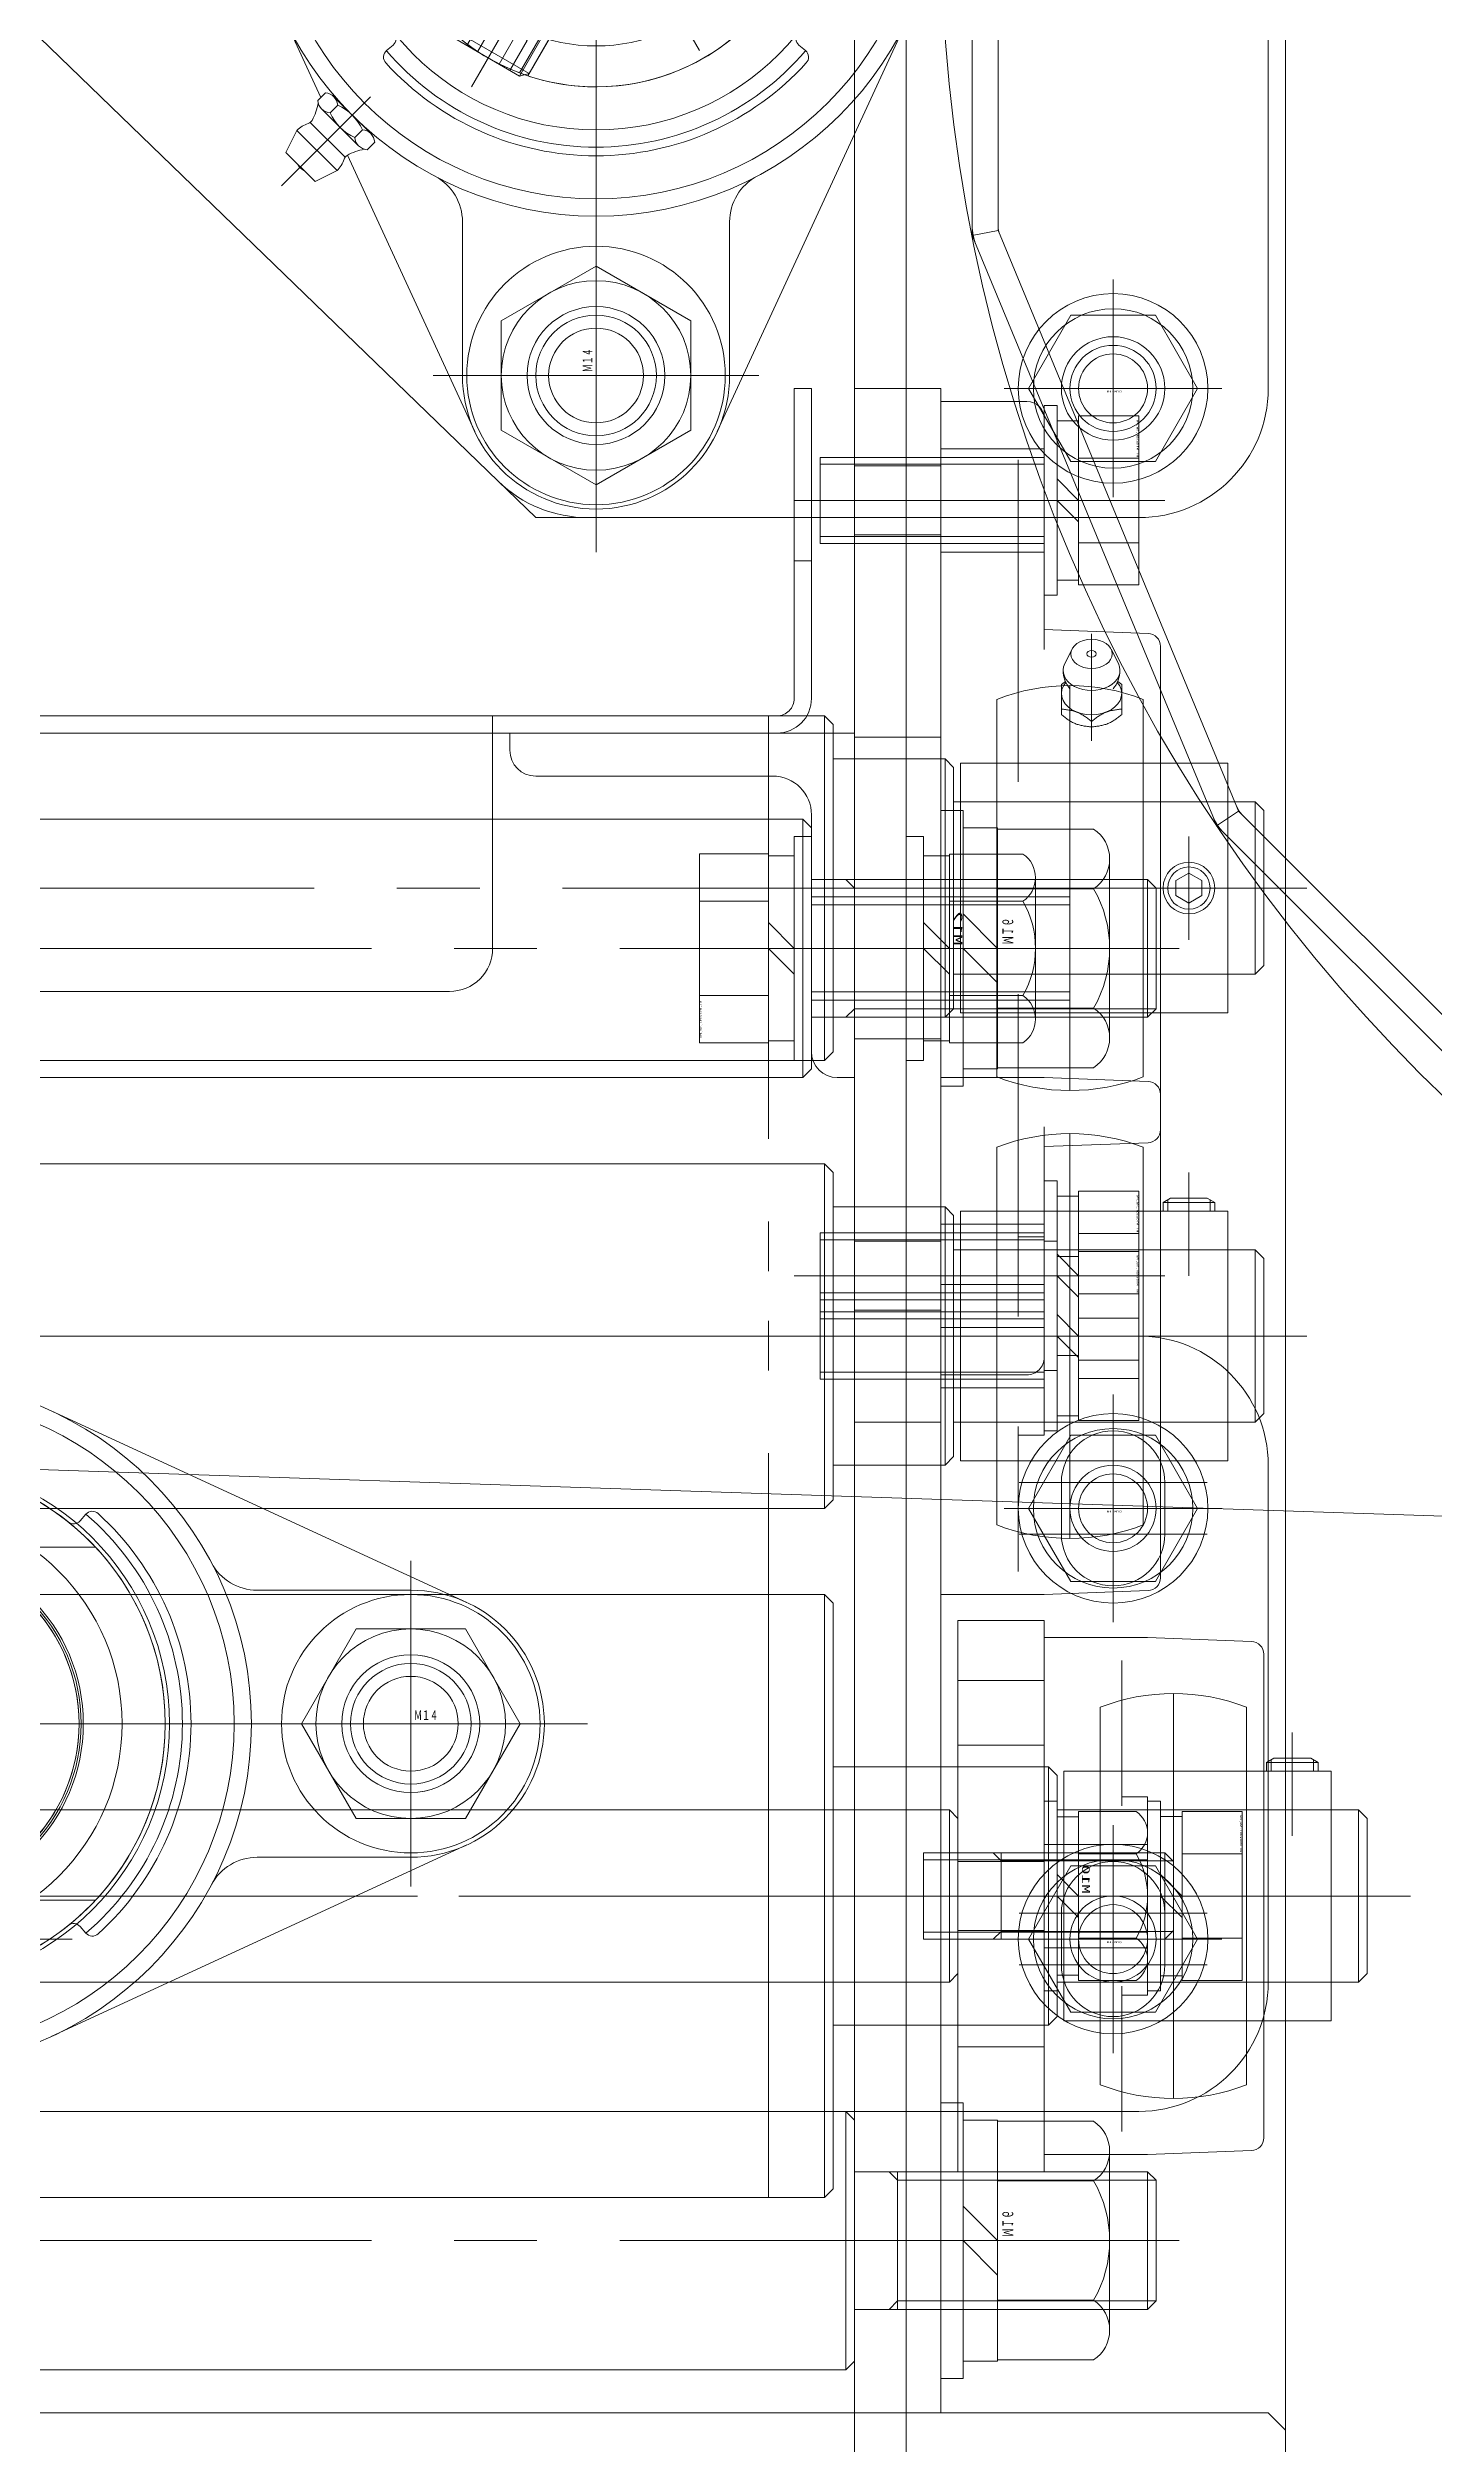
# Model space of a CAD drawing. Units: millimetres at full size. Extents: x -32787 to 32787, y -11878 to 14562.
# Drawn here: x -20707.5 to -20546.7, y 6634.6 to 6912.7 of the extents above; entities that cross this region are included whole.
import ezdxf
from ezdxf.enums import TextEntityAlignment as Align

# ---------------------------------------------------------------- set-up
doc = ezdxf.new("R2010")
doc.units = ezdxf.units.MM
doc.header["$LTSCALE"] = 9.6
doc.linetypes.add('CHAIN2', pattern=[12, 9, -1, 1, -1])
doc.linetypes.add('DOUBLE_CHAIN2', pattern=[12.8, 9, -1, 0.6, -0.6, 0.6, -1])
for name, color, linetype, lineweight in [('0-2_0', 2, 'Continuous', 9), ('0-3_05_CENTER', 2, 'CHAIN2', 9), ('0-4_04_HIDDEN', 7, 'Continuous', 9), ('0-5_10_DRAFT', 1, 'Continuous', 9), ('0-6_01_NORMAL', 134, 'Continuous', 9), ('0-9_03_かくれ線', 5, 'Continuous', 9), ('0-A_06_PHANTOM', 2, 'DOUBLE_CHAIN2', 9)]:
    doc.layers.add(name, color=color, linetype=linetype, lineweight=lineweight)
doc.styles.add('ＭＳ ゴシック', font='')
doc.styles.get('ＭＳ ゴシック').set_extended_font_data('MS Gothic')

# ---------------------------------------------------------------- blocks, each defined once
blk = doc.blocks.new('A$C78F27DA7_1_1')
at = {"layer": '0-2_0', "color": 134}
blk.add_lwpolyline([(-50, 0), (270, 0), (270, 48), (268, 50), (-48, 50), (-50, 48)], close=True, dxfattribs=at)
blk = doc.blocks.new('M10Tz_1_1_1')
at = {"layer": '0-3_05_CENTER'}
for p, q in [((0, -8.341), (0, 8.341)), ((8.341, 0), (-8.341, 0))]:
    blk.add_line(p, q, dxfattribs=at)
at = {"layer": '0-4_04_HIDDEN'}
for radius in [5, 4]:
    blk.add_circle((0, 0), radius, dxfattribs=at)
blk = doc.blocks.new('A$C5B1B55C2_1_1')
at = {"layer": '0-3_05_CENTER'}
blk.add_line((12.826, 190), (31.012, 190), dxfattribs=at)
at = {"layer": '0-4_04_HIDDEN'}
blk.add_line((19, -30), (19, 610), dxfattribs=at)
blk.add_lwpolyline([(-23, -30), (25, -30), (25, 610), (-23, 610), (-25, 608), (-25, -28)], close=True, dxfattribs=at)
for p in [(-5, 255), (-5, 125), (-5, 75)]:
    blk.add_blockref('M10Tz_1_1_1', p, dxfattribs=at)
blk = doc.blocks.new('MUCAFL206a_1_1')
at = {"layer": '0-2_0', "linetype": 'CHAIN2'}
for p, q in [((0, -45), (0, 45)), ((-26.163, 26.163), (-36.487, 36.487)), ((-58.5, -13), (-58.5, 13)), ((58.5, -13), (58.5, 13)), ((-79, 0), (79, 0)), ((-20.785, -12), (-10.392, -6))]:
    blk.add_line(p, q, dxfattribs=at)
at = {"layer": '0-2_0'}
for p, q in [((-26.234, 31.95), (-16.752, 36.323)), ((64.991, 14.075), (16.752, 36.323)), ((-35.992, 32.598), (-32.598, 35.992)), ((-34.719, 30.052), (-30.052, 34.719)), ((-30.052, 34.719), (-32.598, 35.992)), ((-34.719, 30.052), (-35.992, 32.598)), ((-29.171, 33.13), (-33.13, 29.171)), ((-31.842, 27.555), (-27.555, 31.842)), ((-28.008, 30.865), (-27.117, 29.975)), ((-26.579, 32.294), (-25.688, 31.404)), ((-64.991, 14.075), (-32.94, 28.857)), ((-30.865, 28.008), (-29.975, 27.117)), ((-26.141, 30.428), (-30.428, 26.141)), ((-31.404, 25.688), (-32.294, 26.579)), ((-20.14, 23.546), (-20.79, 24.306)), ((20.14, 23.546), (20.79, 24.306)), ((-3, 20.027), (-3, 20.5)), ((-2.45, 20.101), (-2.45, 20.818)), ((2.134, 21), (-2.134, 21)), ((3, 20.5), (2.134, 21)), ((2.45, 20.101), (2.45, 20.818)), ((3, 20.027), (3, 20.5)), ((-58.5, 15.5), (-40.666, 15.5)), ((58.5, 15.5), (40.666, 15.5)), ((-18.843, -7.415), (-19.254, -7.652)), ((-19.254, -7.652), (-19.254, -8.652)), ((-19.254, -7.652), (-16.254, -12.848)), ((-18.633, -7.929), (-19.254, -8.287)), ((-19.254, -8.652), (-17.12, -12.348)), ((-16.254, -12.848), (-17.12, -12.348)), ((-16.183, -12.172), (-16.804, -12.531)), ((-15.843, -12.611), (-16.254, -12.848)), ((-64.991, -14.075), (-16.752, -36.323)), ((-58.5, -15.5), (-40.666, -15.5)), ((64.991, -14.075), (16.752, -36.323)), ((58.5, -15.5), (40.666, -15.5)), ((-20.14, -23.546), (-20.79, -24.306)), ((20.14, -23.546), (20.79, -24.306))]:
    blk.add_line(p, q, dxfattribs=at)
blk.add_lwpolyline([(3, 20.5), (-3, 20.5), (-2.134, 21)], dxfattribs=at)
for centre, radius in [((0, 0), 40), ((0, 0), 38), ((0, 0), 30), ((0, 0), 20.25), ((0, 0), 15), ((-58.5, 0), 8), ((58.5, 0), 8)]:
    blk.add_circle(centre, radius, dxfattribs=at)
for centre, radius, start, end in [((-33.243, 33.243), 1.587, 114.55499, 155.44501), ((-32.385, 32.385), 3.3, 17.94674, 45), ((-28.485, 33.649), 0.8, 197.94674, 240.21567), ((-25.669, 25.669), 5.698, 114.22909, 155.77091), ((-25.902, 38.162), 6, 240.21567, 260.68018), ((-26.45, 30.736), 1.563, 94.73979, 175.26021), ((-27.246, 31.533), 1.563, 274.73979, 355.26021), ((-32.385, 32.385), 3.3, 225, 252.05326), ((-33.649, 28.485), 0.8, 29.78433, 72.05326), ((-38.162, 25.902), 6, 9.31982, 29.78433), ((-30.736, 26.45), 1.563, 94.73979, 175.26021), ((-32.313, 32.313), 5.698, 294.22909, 335.77091), ((-31.533, 27.246), 1.563, 274.73979, 355.26021), ((0, 0), 33, 132.33239, 227.66761), ((0, 0), 32, 130.5416, 229.4584), ((-21.55, 23.656), 1, 40.5416, 132.33239), ((-19.38, 24.196), 1, 220.5416, 308.69303), ((19.38, 24.196), 1, 231.30697, 319.4584), ((21.55, 23.656), 1, 47.66761, 139.4584), ((0, 0), 32, 310.5416, 49.4584), ((0, 0), 33, 312.33239, 47.66761), ((-40.666, 21.5), 6, 270, 332.13491), ((40.666, 21.5), 6, 207.86509, 270), ((-58.5, 0), 15.5, 90, 270), ((58.5, 0), 15.5, 270, 90), ((-40.666, -21.5), 6, 27.86509, 90), ((40.666, -21.5), 6, 90, 152.13491), ((-21.55, -23.656), 1, 227.66761, 319.4584), ((-19.38, -24.196), 1, 51.30697, 139.4584), ((19.38, -24.196), 1, 40.5416, 128.69303), ((21.55, -23.656), 1, 220.5416, 312.33239)]:
    blk.add_arc(centre, radius, start, end, dxfattribs=at)
blk = doc.blocks.new('A$C6FDC4AF3_1_1_1')
at = {"layer": '0-3_05_CENTER'}
for p, q in [((0, -45.599), (0, 45.599)), ((45.599, 0), (-45.599, 0))]:
    blk.add_line(p, q, dxfattribs=at)
at = {"layer": '0-4_04_HIDDEN'}
for radius in [40, 30.5, 20.5]:
    blk.add_circle((0, 0), radius, dxfattribs=at)
blk = doc.blocks.new('A$C6A332CFA_1_1_1')
at = {"layer": '0-4_04_HIDDEN'}
for radius in [30, 20]:
    blk.add_circle((0, 0), radius, dxfattribs=at)
at = {"layer": '0-5_10_DRAFT'}
for p, q in [((0, -34.464), (0, 34.464)), ((34.464, 0), (-34.464, 0))]:
    blk.add_line(p, q, dxfattribs=at)
at = {"layer": '0-6_01_NORMAL'}
blk.add_circle((0, 0), 15, dxfattribs=at)
blk = doc.blocks.new('SCSPJ40-12a_1_1')
at = {"layer": '0-3_05_CENTER'}
for p, q in [((0, 32.302), (0, -32.302)), ((-19.189, 25), (19.189, 25)), ((-32.302, 0), (32.302, 0)), ((-19.189, -25), (19.189, -25))]:
    blk.add_line(p, q, dxfattribs=at)
at = {"layer": '0-4_04_HIDDEN', "color": 2}
for p, q in [((-1, 19.975), (-1, 29.983)), ((1, 19.975), (1, 29.983)), ((6, 20.5), (6, 29.394)), ((-13.179, 26.95), (-1, 26.95)), ((-11.99, 27.5), (-1, 27.5)), ((1, 27.75), (6, 27.75)), ((-19.843, 22.5), (-1, 22.5)), ((-19.201, 23.05), (-1, 23.05)), ((1, 22.25), (6, 22.25)), ((6, 20.5), (21.903, 20.5)), ((-1, -19.975), (-1, -29.983)), ((1, -19.975), (1, -29.983)), ((1, -22.25), (6, -22.25)), ((6, -20.5), (6, -29.394)), ((6, -20.5), (21.903, -20.5)), ((-19.843, -22.5), (-1, -22.5)), ((-19.201, -23.05), (-1, -23.05)), ((-13.179, -26.95), (-1, -26.95)), ((-11.99, -27.5), (-1, -27.5)), ((1, -27.75), (6, -27.75))]:
    blk.add_line(p, q, dxfattribs=at)
for radius, start, end in [(30, 91.91021, 268.08979), (30, 271.91021, 88.08979), (20, 92.86598, 267.13403), (20, 272.86599, 87.13401)]:
    blk.add_arc((0, 0), radius, start, end, dxfattribs=at)
blk = doc.blocks.new('A$C235153E3_1_1')
at = {"layer": '0-4_04_HIDDEN'}
for name in ['A$C6FDC4AF3_1_1_1', 'A$C6A332CFA_1_1_1', 'SCSPJ40-12a_1_1']:
    blk.add_blockref(name, (0, 0), dxfattribs=at)
blk = doc.blocks.new('A$C42DA0E90_1_1')
at = {"layer": '0-2_0', "color": 134}
for p, q in [((283, 5), (-3, 5)), ((-18, -10), (-18, -70)), ((298, -70), (298, -10)), ((-6, -12), (-6, -18)), ((6, -18), (6, -12)), ((274, -18), (274, -12)), ((286, -12), (286, -18)), ((-6, -68), (-6, -62)), ((6, -62), (6, -68)), ((274, -62), (274, -68)), ((286, -68), (286, -62)), ((-3, -85), (283, -85))]:
    blk.add_line(p, q, dxfattribs=at)
for centre, radius in [((140, -40), 25), ((81.5, -40), 8), ((198.5, -40), 8)]:
    blk.add_circle(centre, radius, dxfattribs=at)
for centre, radius, start, end in [((-3, -10), 15, 90, 180), ((283, -10), 15, 0, 90), ((0, -12), 6, 0, 180), ((280, -12), 6, 0, 180), ((0, -18), 6, 180, 0), ((280, -18), 6, 180, 0), ((0, -62), 6, 0, 180), ((280, -62), 6, 0, 180), ((0, -68), 6, 180, 0), ((280, -68), 6, 180, 0), ((-3, -70), 15, 180, 270), ((283, -70), 15, 270, 0)]:
    blk.add_arc(centre, radius, start, end, dxfattribs=at)
at = {"layer": '0-3_05_CENTER'}
for p, q in [((0, -28.227), (0, -1.773)), ((280, -28.227), (280, -1.773)), ((140, -72.045), (140, -7.955)), ((10.902, -12), (-10.902, -12)), ((269.098, -12), (290.902, -12)), ((10.902, -15), (-10.902, -15)), ((269.098, -15), (290.902, -15)), ((10.902, -18), (-10.902, -18)), ((269.098, -18), (290.902, -18)), ((81.5, -52.341), (81.5, -27.659)), ((198.5, -52.341), (198.5, -27.659)), ((93.841, -40), (69.159, -40)), ((172.045, -40), (107.955, -40)), ((210.841, -40), (186.159, -40)), ((0, -51.773), (0, -78.227)), ((280, -51.773), (280, -78.227)), ((10.902, -62), (-10.902, -62)), ((269.098, -62), (290.902, -62)), ((10.902, -65), (-10.902, -65)), ((269.098, -65), (290.902, -65)), ((10.902, -68), (-10.902, -68)), ((269.098, -68), (290.902, -68))]:
    blk.add_line(p, q, dxfattribs=at)
blk = doc.blocks.new('A$C491655AE_1_1_1')
at = {"layer": '0-2_0', "color": 134, "linetype": 'CHAIN2'}
for p, q in [((0, -12.636), (0, 12.636)), ((-12.636, 0), (12.636, 0))]:
    blk.add_line(p, q, dxfattribs=at)
at = {"layer": '0-2_0', "color": 134}
blk.add_lwpolyline([(4.908, -8.5), (-4.908, -8.5), (-9.815, 0), (-4.908, 8.5), (4.908, 8.5), (9.815, 0)], close=True, dxfattribs=at)
for radius in [11, 9.25]:
    blk.add_circle((0, 0), radius, dxfattribs=at)
at = {"layer": '0-5_10_DRAFT', "style": 'ＭＳ ゴシック', "width": 1.9}
blk.add_text('BT-M10', height=0.2199, dxfattribs=at).set_placement((-0.704, -0.537), align=Align.BOTTOM_LEFT)
blk = doc.blocks.new('M14Nv_1_1_1')
at = {"layer": '0-2_0', "color": 134, "linetype": 'CHAIN2'}
for p, q in [((0, -18.89), (0, 18.89)), ((18.89, 0), (-18.89, 0))]:
    blk.add_line(p, q, dxfattribs=at)
at = {"layer": '0-2_0', "color": 134}
for p, q in [((-6.35, 10.999), (-12.7, 0)), ((6.35, 10.999), (-6.35, 10.999)), ((12.7, 0), (6.35, 10.999)), ((-12.7, 0), (-6.35, -10.999)), ((6.35, -10.999), (12.7, 0)), ((-6.35, -10.999), (6.35, -10.999))]:
    blk.add_line(p, q, dxfattribs=at)
for radius in [15, 10.999, 7, 5.5]:
    blk.add_circle((0, 0), radius, dxfattribs=at)
at = {"layer": '0-5_10_DRAFT', "style": 'ＭＳ ゴシック', "width": 0.6}
blk.add_text('Ｍ１４', height=1.1, dxfattribs=at).set_placement((0.387, 0.104), align=Align.BOTTOM_LEFT)
blk = doc.blocks.new('A$C3D660C7D_1_1')
at = {"layer": '0-2_0'}
for name, p in [('A$C42DA0E90_1_1', (-280, 65)), ('MUCAFL206a_1_1', (-139.999, 25)), ('A$C491655AE_1_1_1', (0, 50)), ('M14Nv_1_1_1', (-81.499, 25)), ('A$C491655AE_1_1_1', (0, 0))]:
    blk.add_blockref(name, p, dxfattribs=at)
at = {"layer": '0-4_04_HIDDEN'}
blk.add_blockref('A$C235153E3_1_1', (-139.999, 25), dxfattribs=at)
blk = doc.blocks.new('A$C782964B4_1_1')
at = {"layer": '0-2_0', "color": 134}
for p, q in [((-18, -270), (-18, 0)), ((217.638, -139.221), (71.362, -280.779)), ((60.93, -285), (-3, -285))]:
    blk.add_line(p, q, dxfattribs=at)
for centre, radius in [((60, -210), 25), ((60, -268.5), 8), ((0, -270), 6)]:
    blk.add_circle(centre, radius, dxfattribs=at)
for centre, start, end in [((-3, -270), 180, 270), ((60.93, -270), 270, 314.06081)]:
    blk.add_arc(centre, 15, start, end, dxfattribs=at)
at = {"layer": '0-3_05_CENTER'}
for p, q in [((60, -242.045), (60, -177.955)), ((60, -280.841), (60, -256.159)), ((0, -280.902), (0, -259.098)), ((47.659, -268.5), (72.341, -268.5)), ((10.902, -270), (-10.902, -270))]:
    blk.add_line(p, q, dxfattribs=at)
at = {"layer": '0-5_10_DRAFT'}
blk.add_lwpolyline([(71.362, -280.779), (67, -285), (60.93, -285)], dxfattribs=at)
blk = doc.blocks.new('A$C61520A35_1_1_1')
at = {"layer": '0-2_0', "color": 134}
blk.add_line((-23.5, 8.529), (-23.5, -8.529), dxfattribs=at)
blk.add_circle((0, 0), 15, dxfattribs=at)
blk.add_arc((0, 0), 25, 199.94844, 160.05156, dxfattribs=at)
at = {"layer": '0-3_05_CENTER'}
for p, q in [((0, 29.392), (0, -29.392)), ((5.593, 9.687), (14.437, 25.006)), ((-29.392, 0), (29.392, 0)), ((5.593, -9.687), (14.437, -25.006))]:
    blk.add_line(p, q, dxfattribs=at)
at = {"layer": '0-4_04_HIDDEN'}
for p, q in [((7.917, 23.713), (2.741, 14.747)), ((8.875, 23.372), (3.764, 14.52)), ((15.803, 19.372), (10.693, 10.52)), ((16.578, 18.713), (11.401, 9.747)), ((-23.5, 5), (-14.142, 5)), ((-23.5, 4), (-14.457, 4)), ((-23.5, -4), (-14.457, -4)), ((-23.5, -5), (-14.142, -5)), ((15.803, -19.372), (10.693, -10.52)), ((16.578, -18.713), (11.401, -9.747)), ((7.917, -23.713), (2.741, -14.747)), ((8.875, -23.372), (3.764, -14.52))]:
    blk.add_line(p, q, dxfattribs=at)
blk = doc.blocks.new('MSSU10-12a_1_1_1')
at = {"layer": '0-3_05_CENTER'}
blk.add_line((2, 0), (-12, 0), dxfattribs=at)
at = {"layer": '0-4_04_HIDDEN', "color": 2}
for p, q in [((-10, 4.188), (-9.188, 5)), ((-10, 4.188), (-1.188, 4.188)), ((-6, 2.887), (-10, 2.887)), ((-9.188, 5), (-2, 5)), ((-9.188, 5), (-9.188, -5)), ((-6, 2.887), (-6, -2.887)), ((-4.333, 0), (-6, 2.887)), ((-2, 5), (-2, -5)), ((0, 3), (-1.732, 0)), ((-10, 1.443), (-6, 1.443)), ((-4.333, 0), (-6, -2.887)), ((0, -3), (-1.732, 0)), ((-10, -1.443), (-6, -1.443)), ((-10, -2.887), (-6, -2.887)), ((-10, -4.188), (-9.188, -5)), ((-9.188, -5), (-2, -5)), ((0, -3), (-2, -5))]:
    blk.add_line(p, q, dxfattribs=at)
for points in [[(-10, 4.188), (-10, -4.188), (-1.188, -4.188)], [(0, -3), (0, 3), (-2, 5)]]:
    blk.add_lwpolyline(points, dxfattribs=at)
blk = doc.blocks.new('A$C5CDF3BFA_1_1_1')
at = {"layer": '0-2_0'}
blk.add_blockref('A$C61520A35_1_1_1', (0, 0), dxfattribs=at)
at = {"layer": '0-4_04_HIDDEN', "xscale": -1, "rotation": 300}
blk.add_blockref('MSSU10-12a_1_1_1', (7.5, -12.99), dxfattribs=at)
blk = doc.blocks.new('A$C65094F12_1_1_1')
at = {"layer": '0-3_05_CENTER'}
blk.add_line((4.584, 30), (-2.668, 30), dxfattribs=at)
at = {"layer": '0-4_04_HIDDEN'}
blk.add_lwpolyline([(0, 60), (2, 60), (2, -20), (0, -20)], close=True, dxfattribs=at)
blk = doc.blocks.new('A$C49C069C0_1_1_1')
at = {"layer": '0-4_04_HIDDEN'}
blk.add_lwpolyline([(0, -40), (0.3, -40), (0.3, 122), (0, 122)], close=True, dxfattribs=at)
at = {"layer": '0-5_10_DRAFT'}
for p, q in [((0, 32.5), (0.3, 32.5)), ((0.3, 30), (0, 30)), ((0, 27.5), (0.3, 27.5))]:
    blk.add_line(p, q, dxfattribs=at)
blk = doc.blocks.new('A$C50BC7FF8_1_1')
at = {"layer": '0-4_04_HIDDEN'}
blk.add_lwpolyline([(0, -20), (0.3, -20), (0.3, 90), (0, 90)], close=True, dxfattribs=at)
at = {"layer": '0-5_10_DRAFT'}
for p, q in [((0, 32.5), (0.3, 32.5)), ((0, 30), (0.3, 30)), ((0, 27.5), (0.3, 27.5))]:
    blk.add_line(p, q, dxfattribs=at)
blk = doc.blocks.new('A$C536C65C4_1_1')
at = {"layer": '0-3_05_CENTER'}
for p, q in [((24.073, 30), (10.922, 30)), ((0, -24.073), (0, 24.073)), ((24.073, 0), (-24.073, 0))]:
    blk.add_line(p, q, dxfattribs=at)
at = {"layer": '0-4_04_HIDDEN'}
blk.add_lwpolyline([(15, -15), (20, -15), (20, 45), (15, 45)], close=True, dxfattribs=at)
blk.add_circle((0, 0), 15, dxfattribs=at)
at = {"layer": '0-4_04_HIDDEN', "color": 3}
for start, end in [(90, 103.55517), (256.42792, 270)]:
    blk.add_arc((15, -0.002), 7.036, start, end, dxfattribs=at)
blk = doc.blocks.new('A$C46CB4146_1_1_1')
at = {"layer": '0-4_04_HIDDEN'}
for p, q in [((-7.506, 8.7), (7.506, 8.7)), ((-7.506, 3.2), (-7.506, 8.7)), ((-3.753, 3.2), (-3.753, 8.7)), ((3.753, 3.2), (3.753, 8.7)), ((7.506, 3.2), (7.506, 8.7)), ((-7.7, 3.2), (-7.7, 1.2)), ((7.7, 3.2), (-7.7, 3.2)), ((0, 1.2), (-2, 3.2)), ((0, 3.2), (2, 1.2)), ((7.7, 1.2), (7.7, 3.2)), ((-9, 1.2), (9, 1.2)), ((-9, 1.2), (-9, 0)), ((-9, 0), (9, 0)), ((-4, -21.8), (-4, 0)), ((-3.323, -21.8), (-3.323, 0)), ((3.323, -21.8), (3.323, 0)), ((4, -21.8), (4, 0)), ((9, 0), (9, 1.2)), ((-4, -21.8), (4, -21.8))]:
    blk.add_line(p, q, dxfattribs=at)
at = {"layer": '0-4_04_HIDDEN', "linetype": 'CHAIN2'}
blk.add_line((0, -23.3), (0, 10.2), dxfattribs=at)
at = {"layer": '0-5_10_DRAFT', "style": 'ＭＳ ゴシック', "width": 1.8}
blk.add_text('BT-M8x25L,SW,PW', height=0.2199, dxfattribs=at).set_placement((2.973, 8.358), align=Align.BOTTOM_LEFT)
blk = doc.blocks.new('M8Nza_1_1_1')
at = {"layer": '0-4_04_HIDDEN'}
for p, q in [((-7.5, 8.695), (-7.5, 3.2)), ((5.625, 9.7), (-5.625, 9.7)), ((-3.75, 3.2), (-3.75, 8.695)), ((3.75, 8.695), (3.75, 3.2)), ((7.5, 3.2), (7.5, 8.695)), ((-7.7, 3.2), (7.7, 3.2)), ((-7.7, 3.2), (-7.7, 1.2)), ((0, 1.2), (-2, 3.2)), ((0, 3.2), (2, 1.2)), ((7.7, 3.2), (7.7, 1.2))]:
    blk.add_line(p, q, dxfattribs=at)
at = {"layer": '0-4_04_HIDDEN', "linetype": 'CHAIN2'}
blk.add_line((0, 9.7), (0, 0), dxfattribs=at)
at = {"layer": '0-4_04_HIDDEN'}
blk.add_lwpolyline([(-9, 1.2), (9, 1.2), (9, 0), (-9, 0)], close=True, dxfattribs=at)
for centre, radius, start, end in [((-5.625, 7.448), 2.252, 33.626, 146.374), ((0, 2.2), 7.5, 60, 120), ((5.625, 7.448), 2.252, 33.626, 146.374)]:
    blk.add_arc(centre, radius, start, end, dxfattribs=at)
at = {"layer": '0-5_10_DRAFT', "style": 'ＭＳ ゴシック', "width": 1.75}
blk.add_text('M8', height=0.7331, dxfattribs=at).set_placement((0.868, 3.273), align=Align.BOTTOM_LEFT)
blk = doc.blocks.new('A$C76E05162_1_1')
at = {"layer": '0-4_04_HIDDEN'}
for name, p in [('A$C49C069C0_1_1_1', (20, 0)), ('A$C50BC7FF8_1_1', (20.3, 0)), ('A$C65094F12_1_1_1', (20.6, 0)), ('A$C536C65C4_1_1', (0, 0))]:
    blk.add_blockref(name, p, dxfattribs=at)
for name, p, rotation in [('A$C46CB4146_1_1_1', (15, 30), 90), ('M8Nza_1_1_1', (22.6, 30), 270)]:
    blk.add_blockref(name, p, dxfattribs=dict(at, rotation=rotation))
blk = doc.blocks.new('A$C46AA3686_1_1')
at = {"layer": '0-2_0', "xscale": -1}
for name, p in [('A$C782964B4_1_1', (0, 0)), ('A$C5CDF3BFA_1_1_1', (-60, -210))]:
    blk.add_blockref(name, p, dxfattribs=at)
at = {"layer": '0-2_0', "rotation": 90}
for name, p in [('MUCAFL206a_1_1', (-60, -210)), ('M14Nv_1_1_1', (-60, -268.5))]:
    blk.add_blockref(name, p, dxfattribs=at)
at = {"layer": '0-2_0'}
blk.add_blockref('A$C491655AE_1_1_1', (0, -270), dxfattribs=at)
at = {"layer": '0-4_04_HIDDEN', "xscale": -1, "rotation": 315.02704}
blk.add_blockref('A$C76E05162_1_1', (-60, -210), dxfattribs=at)
blk = doc.blocks.new('A$C2C616A1E_1_1')
at = {"layer": '0-2_0', "color": 134}
for p, q in [((50, 602), (50, 48)), ((0, 175), (0, 290)), ((0, 50), (0, 85))]:
    blk.add_line(p, q, dxfattribs=at)
at = {"layer": '0-2_0'}
for name, p in [('A$C46AA3686_1_1', (30, 555)), ('A$C3D660C7D_1_1', (30, 105)), ('A$C78F27DA7_1_1', (-220, 0))]:
    blk.add_blockref(name, p, dxfattribs=at)
at = {"layer": '0-4_04_HIDDEN', "xscale": -1}
blk.add_blockref('A$C5B1B55C2_1_1', (25, 30), dxfattribs=at)
blk = doc.blocks.new('A$C34463D87_1_1_1')
at = {"layer": '0-4_04_HIDDEN'}
for p, q in [((-186.349, 35.874), (-186.349, -35.874)), ((-183.349, 35.874), (-183.349, -35.874)), ((-185.892, -38.17), (-158.436, -104.456)), ((-183.121, -37.022), (-155.664, -103.308)), ((-155.014, -104.281), (-104.281, -155.014)), ((-157.135, -106.402), (-106.402, -157.135))]:
    blk.add_line(p, q, dxfattribs=at)
for centre, radius, start, end in [((-180.349, -35.874), 6, 180, 202.5), ((-180.349, -35.874), 3, 180, 202.5), ((-152.893, -102.16), 6, 202.5, 225), ((-152.893, -102.16), 3, 202.5, 225)]:
    blk.add_arc(centre, radius, start, end, dxfattribs=at)
at = {"layer": '0-5_10_DRAFT'}
for p, q in [((-186.349, -37.067), (-183.349, -36.47)), ((-157.979, -105.558), (-155.436, -103.859))]:
    blk.add_line(p, q, dxfattribs=at)
for points in [[(-186.349, -35.874), (-186.349, -37.067), (-185.892, -38.17)], [(-183.121, -37.022), (-183.349, -36.47), (-183.349, -35.874)], [(-158.436, -104.456), (-157.979, -105.558), (-157.135, -106.402)], [(-155.014, -104.281), (-155.436, -103.859), (-155.664, -103.308)]]:
    blk.add_lwpolyline(points, dxfattribs=at)
blk.add_circle((0, 0), 190, dxfattribs=at)
blk = doc.blocks.new('A$C481B17CE_1_1_1')
at = {"layer": '0-2_0', "xscale": -1}
blk.add_blockref('A$C34463D87_1_1_1', (300, 449.8), dxfattribs=at)
blk = doc.blocks.new('A$C630344D5_1_1_1')
at = {"layer": '0-9_03_かくれ線'}
blk.add_line((6.323, -189.895), (309.002, -179.817), dxfattribs=at)
blk = doc.blocks.new('MUCAFL204Jb_1_1')
at = {"layer": '0-2_0', "linetype": 'CHAIN2'}
for p, q in [((-45, -17), (-45, 5)), ((45, -17), (45, 5)), ((-29.518, -17.5), (-17.098, -17.5)), ((-6, -28.8), (6, -28.8))]:
    blk.add_line(p, q, dxfattribs=at)
at = {"layer": '0-2_0'}
for p, q in [((-56.5, -10), (-56.5, 0)), ((-56.5, 0), (56.5, 0)), ((-51, -12), (-51, 0)), ((-39, -12), (-39, 0)), ((39, -12), (39, 0)), ((51, -12), (51, 0)), ((56.5, -10), (56.5, 0)), ((-14.5, -2.3), (14.5, -2.3)), ((-10, -33.3), (-10, -2.3)), ((10, -33.3), (10, -2.3)), ((-12.333, -9), (-49.728, -9)), ((12.333, -9), (49.728, -9)), ((-54.5, -12), (-27.708, -12)), ((-29.553, -24.056), (-30, -12)), ((27.708, -12), (54.5, -12)), ((29.553, -24.056), (30, -12)), ((-27.751, -15.237), (-26.054, -14.389)), ((-23.636, -14), (-23.992, -14.46)), ((-23.636, -14), (-20.129, -14)), ((-19.349, -17.5), (-18.7, -17.5)), ((-27.751, -19.763), (-26.054, -20.611)), ((-23.636, -21), (-23.992, -20.54)), ((-23.636, -21), (-20.129, -21)), ((-28.055, -25.5), (28.055, -25.5)), ((-14.5, -33.3), (14.5, -33.3))]:
    blk.add_line(p, q, dxfattribs=at)
for points in [[(-14.5, -33.3), (-14.5, -25.5), (-14.5, -2.3)], [(14.5, -33.3), (14.5, -25.5), (14.5, -2.3)], [(-20.778, -14), (-20.764, -14.122), (-20.749, -14.244), (-20.734, -14.365), (-20.719, -14.486), (-20.702, -14.607), (-20.685, -14.728), (-20.666, -14.847), (-20.645, -14.967), (-20.622, -15.085), (-20.597, -15.202), (-20.57, -15.319), (-20.54, -15.434), (-20.507, -15.548), (-20.471, -15.661), (-20.432, -15.773), (-20.389, -15.883), (-20.343, -15.992), (-20.293, -16.099), (-20.239, -16.205), (-20.183, -16.309), (-20.123, -16.413), (-20.061, -16.515), (-19.997, -16.616), (-19.93, -16.717), (-19.862, -16.816), (-19.792, -16.915), (-19.72, -17.013), (-19.647, -17.111), (-19.573, -17.209), (-19.499, -17.306), (-19.424, -17.403), (-19.349, -17.5)], [(-20.129, -14), (-20.054, -14.097), (-19.979, -14.194), (-19.905, -14.291), (-19.831, -14.389), (-19.758, -14.487), (-19.687, -14.585), (-19.616, -14.684), (-19.548, -14.783), (-19.481, -14.884), (-19.417, -14.985), (-19.355, -15.087), (-19.295, -15.191), (-19.239, -15.295), (-19.185, -15.401), (-19.135, -15.508), (-19.089, -15.617), (-19.046, -15.727), (-19.007, -15.839), (-18.971, -15.952), (-18.938, -16.066), (-18.908, -16.181), (-18.881, -16.298), (-18.856, -16.415), (-18.833, -16.533), (-18.813, -16.653), (-18.794, -16.772), (-18.776, -16.893), (-18.759, -17.014), (-18.744, -17.135), (-18.729, -17.256), (-18.715, -17.378), (-18.7, -17.5)], [(-20.778, -21), (-20.764, -20.878), (-20.749, -20.756), (-20.734, -20.635), (-20.719, -20.514), (-20.702, -20.393), (-20.685, -20.272), (-20.666, -20.153), (-20.645, -20.033), (-20.622, -19.915), (-20.597, -19.798), (-20.57, -19.681), (-20.54, -19.566), (-20.507, -19.452), (-20.471, -19.339), (-20.432, -19.227), (-20.389, -19.117), (-20.343, -19.008), (-20.293, -18.901), (-20.239, -18.795), (-20.183, -18.691), (-20.123, -18.587), (-20.061, -18.485), (-19.997, -18.384), (-19.93, -18.283), (-19.862, -18.184), (-19.792, -18.085), (-19.72, -17.987), (-19.647, -17.889), (-19.573, -17.791), (-19.499, -17.694), (-19.424, -17.597), (-19.349, -17.5)], [(-20.129, -21), (-20.054, -20.903), (-19.979, -20.806), (-19.905, -20.709), (-19.831, -20.611), (-19.758, -20.513), (-19.687, -20.415), (-19.616, -20.316), (-19.548, -20.217), (-19.481, -20.116), (-19.417, -20.015), (-19.355, -19.913), (-19.295, -19.809), (-19.239, -19.705), (-19.185, -19.599), (-19.135, -19.492), (-19.089, -19.383), (-19.046, -19.273), (-19.007, -19.161), (-18.971, -19.048), (-18.938, -18.934), (-18.908, -18.819), (-18.881, -18.702), (-18.856, -18.585), (-18.833, -18.467), (-18.813, -18.347), (-18.794, -18.228), (-18.776, -18.107), (-18.759, -17.986), (-18.744, -17.865), (-18.729, -17.744), (-18.715, -17.622), (-18.7, -17.5)]]:
    blk.add_lwpolyline(points, dxfattribs=at)
blk.add_lwpolyline([(-0.866, -27.3), (-1.732, -28.8), (-0.866, -30.3), (0.866, -30.3), (1.732, -28.8), (0.866, -27.3)], close=True, dxfattribs=at)
for radius in [3, 2.45]:
    blk.add_circle((0, -28.8), radius, dxfattribs=at)
for centre, radius, start, end in [((-54.5, -10), 2, 180, 270), ((54.5, -10), 2, 270, 0), ((-25.277, -17.5), 3.3, 49.25246, 90), ((-25.277, -17.5), 3.3, 270, 310.74754), ((-28.055, -24), 1.5, 182.1211, 270), ((28.055, -24), 1.5, 270, 357.8789)]:
    blk.add_arc(centre, radius, start, end, dxfattribs=at)
for centre, major_axis, start_param, end_param in [((-25.277, -17.5), (0, -3.3), 5.9433484, 9.7646149), ((-22.589, -17.5), (0, 3.5), 2.5942774, 6.8305005)]:
    blk.add_ellipse(centre, major_axis=major_axis, ratio=0.707107, start_param=start_param, end_param=end_param, dxfattribs=at)
for major_axis in [(0, -2.4), (0, -0.555)]:
    blk.add_ellipse((-27.186, -17.5), major_axis=major_axis, ratio=0.707107, dxfattribs=at)
at = {"layer": '0-5_10_DRAFT'}
for p, q in [((0, -33.3), (0, 0)), ((-21.909, -6.5), (21.909, -6.5)), ((23.5, -15), (-23.5, -15)), ((-21.909, -23.5), (21.909, -23.5))]:
    blk.add_line(p, q, dxfattribs=at)
for start, end in [(158.79523, 201.20477), (338.79523, 21.20477)]:
    blk.add_arc((0, -15), 23.5, start, end, dxfattribs=at)
blk = doc.blocks.new('A$C7E374867_2_1')
at = {"layer": '0-2_0', "color": 134, "linetype": 'CHAIN2'}
blk.add_line((0, -29), (0, 14), dxfattribs=at)
at = {"layer": '0-2_0', "color": 134}
for p, q in [((-9.815, 11), (9.815, 11)), ((-9.815, 4), (-9.815, 11)), ((-4.908, 4), (-4.908, 11)), ((4.907, 4), (4.907, 11)), ((9.815, 4), (9.815, 11)), ((9.815, 4), (-9.815, 4)), ((-9.25, 4), (-9.25, 1.5)), ((0, 1.5), (-2.5, 4)), ((0, 4), (2.5, 1.5)), ((9.25, 1.5), (9.25, 4)), ((-11, 1.5), (11, 1.5)), ((-11, 1.5), (-11, 0)), ((-11, 0), (11, 0)), ((-5, -26), (-5, 0)), ((-4.188, -26), (-4.188, 0)), ((4.188, -26), (4.188, 0)), ((5, -26), (5, 0)), ((11, 0), (11, 1.5)), ((-5, -26), (5, -26))]:
    blk.add_line(p, q, dxfattribs=at)
at = {"layer": '0-5_10_DRAFT', "style": 'ＭＳ ゴシック', "width": 1.8}
blk.add_text('BT-M10x30L,SW,PW', height=0.2199, dxfattribs=at).set_placement((5.052, 10.658), align=Align.BOTTOM_LEFT)
blk = doc.blocks.new('A$C30156163_1_1')
at = {"layer": '0-4_04_HIDDEN'}
for p, q in [((0, 0), (-40, 0)), ((-40, -2), (-40, 0)), ((0, 0), (0, -40)), ((-37, -5), (-9.5, -5)), ((-5, -9.5), (-5, -37)), ((-2, -40), (0, -40))]:
    blk.add_line(p, q, dxfattribs=at)
for centre, radius, start, end in [((-37, -2), 3, 180, 270), ((-9.5, -9.5), 4.5, 0, 90), ((-2, -37), 3, 180, 270)]:
    blk.add_arc(centre, radius, start, end, dxfattribs=at)
blk = doc.blocks.new('A$C72535635_1_1')
at = {"layer": '0-3_05_CENTER'}
blk.add_line((7.535, -5), (-12.599, -5), dxfattribs=at)
at = {"layer": '0-4_04_HIDDEN'}
blk.add_blockref('A$C30156163_1_1', (0, 20), dxfattribs=at)
blk = doc.blocks.new('M16Nza_1_1_1')
at = {"layer": '0-2_0', "color": 134}
for p, q in [((-10.387, 19.6), (10.387, 19.6)), ((-13.85, 17.744), (-13.85, 6.6)), ((-6.925, 6.6), (-6.925, 17.744)), ((6.925, 17.744), (6.925, 6.6)), ((13.85, 6.6), (13.85, 17.744)), ((-4, 6.6), (0, 2.6)), ((0, 6.6), (4, 2.6)), ((14, 6.6), (14, 2.6))]:
    blk.add_line(p, q, dxfattribs=at)
at = {"layer": '0-2_0', "color": 134, "linetype": 'CHAIN2'}
blk.add_line((0, 0), (0, 19.6), dxfattribs=at)
at = {"layer": '0-2_0', "color": 134}
blk.add_lwpolyline([(-14, 2.6), (-14, 6.6), (14, 6.6)], dxfattribs=at)
blk.add_lwpolyline([(-16, 2.6), (16, 2.6), (16, 0), (-16, 0)], close=True, dxfattribs=at)
for centre, radius, start, end in [((-10.387, 15.442), 4.158, 33.626, 146.374), ((0, 5.75), 13.85, 60, 120), ((10.387, 15.442), 4.158, 33.626, 146.374)]:
    blk.add_arc(centre, radius, start, end, dxfattribs=at)
at = {"layer": '0-5_10_DRAFT', "style": 'ＭＳ ゴシック', "width": 0.6}
blk.add_text('Ｍ１６', height=1.257, dxfattribs=at).set_placement((0.41, 6.782), align=Align.BOTTOM_LEFT)
blk = doc.blocks.new('M12Nza_1_1_1')
at = {"layer": '0-2_0', "color": 134}
for p, q in [((-8.213, 15), (8.212, 15)), ((-10.95, 5), (-10.95, 13.533)), ((-5.475, 5), (-5.475, 13.533)), ((5.475, 5), (5.475, 13.533)), ((10.95, 13.533), (10.95, 5)), ((10.95, 5), (-10.95, 5)), ((-10.75, 2), (-10.75, 5)), ((0, 2), (-3, 5)), ((0, 5), (3, 2)), ((10.75, 5), (10.75, 2))]:
    blk.add_line(p, q, dxfattribs=at)
at = {"layer": '0-2_0', "color": 134, "linetype": 'CHAIN2'}
blk.add_line((0, 0), (0, 15), dxfattribs=at)
at = {"layer": '0-2_0', "color": 134}
blk.add_lwpolyline([(-13, 2), (13, 2), (13, 0), (-13, 0)], close=True, dxfattribs=at)
for centre, radius, start, end in [((-8.213, 11.712), 3.288, 33.626, 146.374), ((0, 4.05), 10.95, 60, 120), ((8.212, 11.712), 3.288, 33.626, 146.374)]:
    blk.add_arc(centre, radius, start, end, dxfattribs=at)
at = {"layer": '0-5_10_DRAFT', "style": 'ＭＳ ゴシック', "width": 1.8}
blk.add_text('M12', height=1.1, dxfattribs=at).set_placement((0.31, 5.093), align=Align.BOTTOM_LEFT)
blk = doc.blocks.new('A$C1819430B_1_1')
at = {"layer": '0-4_04_HIDDEN', "linetype": 'CHAIN2'}
blk.add_line((0, -32.108), (0, 15.276), dxfattribs=at)
at = {"layer": '0-4_04_HIDDEN'}
for p, q in [((-10.97, 13), (10.97, 13)), ((-10.97, 5), (-10.97, 13)), ((-5.485, 5), (-5.485, 13)), ((5.485, 5), (5.485, 13)), ((10.97, 5), (10.97, 13)), ((-10.97, 5), (10.97, 5)), ((-10.75, 5), (-10.75, 2)), ((0, 2), (-3, 5)), ((0, 5), (3, 2)), ((10.75, 2), (10.75, 5)), ((-13, 2), (13, 2)), ((-13, 2), (-13, 0)), ((-13, 0), (13, 0)), ((-6, -30), (-6, 0)), ((-5.053, -30), (-5.053, 0)), ((5.053, -30), (5.053, 0)), ((6, -30), (6, 0)), ((13, 0), (13, 2)), ((-6, -30), (6, -30))]:
    blk.add_line(p, q, dxfattribs=at)
at = {"layer": '0-5_10_DRAFT', "style": 'ＭＳ ゴシック', "width": 1.8}
blk.add_text('BT-M12x35L,SW,PW', height=0.2199, dxfattribs=at).set_placement((6.067, 12.658), align=Align.BOTTOM_LEFT)
blk = doc.blocks.new('A$C17C47B78_1_1')
at = {"layer": '0-3_05_CENTER'}
blk.add_line((-42.655, 0), (252.655, 0), dxfattribs=at)
at = {"layer": '0-4_04_HIDDEN'}
for p, q in [((23.5, 15), (209, 15)), ((209, 15), (209, -15)), ((209, 15), (210, 14)), ((210, 14), (210, -14)), ((249, 8), (210, 8)), ((215, 7), (214, 8)), ((215, 8), (215, -8)), ((250, 7), (215, 7)), ((249, -8), (249, 8)), ((250, 7), (249, 8)), ((250, 7), (250, -7)), ((249, -8), (210, -8)), ((215, -7), (214, -8)), ((250, -7), (215, -7)), ((250, -7), (249, -8)), ((23.5, -15), (209, -15)), ((209, -15), (210, -14))]:
    blk.add_line(p, q, dxfattribs=at)
blk = doc.blocks.new('A$C61E5551D_1_1')
at = {"layer": '0-2_0', "color": 134}
blk.add_line((0, -55), (-10, -55), dxfattribs=at)
blk.add_lwpolyline([(0, -170), (0, 65), (-10, 65), (-10, -170)], close=True, dxfattribs=at)
at = {"layer": '0-3_05_CENTER'}
for p, q in [((-14.086, 52), (4.086, 52)), ((6.462, 0), (-16.352, 0)), ((-14.086, -38), (4.086, -38)), ((6.462, -110), (-16.352, -110)), ((6.462, -150), (-16.352, -150))]:
    blk.add_line(p, q, dxfattribs=at)
at = {"layer": '0-4_04_HIDDEN'}
for p, q in [((-10, 57), (0, 57)), ((-10, 56), (0, 56)), ((-10, 48), (0, 48)), ((-10, 47), (0, 47)), ((-10, 24.5), (0, 24.5)), ((-10, -10.5), (0, -10.5)), ((-10, -33), (0, -33)), ((-10, -34), (0, -34)), ((-10, -42), (0, -42)), ((-10, -43), (0, -43))]:
    blk.add_line(p, q, dxfattribs=at)
at = {"layer": '0-5_10_DRAFT'}
blk.add_line((-10, 7), (0, 7), dxfattribs=at)
blk = doc.blocks.new('A$C10292DCD_1_1')
at = {"layer": '0-2_0', "color": 134}
for p, q in [((-106.5, 20), (-106.5, -20)), ((-120.5, 15), (-120.5, -15)), ((-156.5, 10), (-157.5, 9)), ((-157.5, 9), (-157.5, -9)), ((-156.5, 10), (-121.5, 10)), ((-156.5, 10), (-156.5, -10)), ((-157.5, -9), (-156.5, -10)), ((-156.5, -10), (-121.5, -10))]:
    blk.add_line(p, q, dxfattribs=at)
blk.add_lwpolyline([(-106.5, 20), (106.5, 20), (107.5, 19), (107.5, -19), (106.5, -20), (-106.5, -20), (-107.5, -19), (-107.5, 19)], close=True, dxfattribs=at)
blk.add_lwpolyline([(-107.5, -15), (-120.5, -15), (-121.5, -14), (-121.5, 14), (-120.5, 15), (-107.5, 15)], dxfattribs=at)
at = {"layer": '0-3_05_CENTER'}
blk.add_line((-162.5, 0), (162.5, 0), dxfattribs=at)
blk = doc.blocks.new('A$C5C7265D6_1_1')
at = {"layer": '0-2_0', "color": 134}
for p, q in [((-2, -101), (-2, 101)), ((0, -101), (0, -68)), ((-40, -103), (-4, -103)), ((-40, -103), (-40, -105)), ((-4, -105), (-40, -105)), ((-20, -103), (-20, -105))]:
    blk.add_line(p, q, dxfattribs=at)
for radius in [4, 2]:
    blk.add_arc((-4, -101), radius, 270, 0, dxfattribs=at)
at = {"layer": '0-4_04_HIDDEN'}
for p, q in [((0, -68), (0, 68)), ((30, 63), (30, -63)), ((25, -68), (-2, -68))]:
    blk.add_line(p, q, dxfattribs=at)
blk.add_arc((25, -63), 5, 270, 0, dxfattribs=at)
blk = doc.blocks.new('A$C2BF61C6E_1_1')
at = {"layer": '0-2_0', "color": 134}
for p, q in [((23.5, 15), (219, 15)), ((219, 15), (219, -15)), ((219, 15), (220, 14)), ((220, 14), (220, -14)), ((254, 8), (220, 8)), ((225, 7), (224, 8)), ((225, 8), (225, -8)), ((255, 7), (225, 7)), ((254, -8), (254, 8)), ((255, 7), (254, 8)), ((255, 7), (255, -7)), ((254, -8), (220, -8)), ((225, -7), (224, -8)), ((255, -7), (225, -7)), ((255, -7), (254, -8)), ((23.5, -15), (219, -15)), ((219, -15), (220, -14))]:
    blk.add_line(p, q, dxfattribs=at)
at = {"layer": '0-3_05_CENTER'}
blk.add_line((-37.655, 0), (257.655, 0), dxfattribs=at)
blk = doc.blocks.new('MUCAFL204Jc_1_1')
at = {"layer": '0-2_0'}
for p, q in [((-25.5, 28.055), (-25.5, -28.055)), ((-24.056, 29.553), (-12, 30)), ((-9, 10.483), (-9, 27.348)), ((-33.3, 14.5), (-33.3, -14.5)), ((-25.8, 15.5), (-31.8, 15.5)), ((-31.25, 14.5), (-31.25, 15.818)), ((-26.666, 16), (-30.934, 16)), ((-26.35, 14.5), (-26.35, 15.818)), ((-2.3, 14.5), (-2.3, -14.5)), ((-12, 11.5), (-12, -11.5)), ((-9, 11.5), (-12, 11.5)), ((-33.3, 10), (-2.3, 10)), ((-12, 6), (0, 6)), ((-12, -6), (0, -6)), ((-33.3, -10), (-2.3, -10)), ((-9, -10.483), (-9, -27.348)), ((-9, -11.5), (-12, -11.5)), ((-24.056, -29.553), (-12, -30)), ((-12, -30), (0, -30))]:
    blk.add_line(p, q, dxfattribs=at)
at = {"layer": '0-2_0', "linetype": 'CHAIN2'}
blk.add_line((-28.8, 19), (-28.8, 7), dxfattribs=at)
at = {"layer": '0-2_0'}
for points in [[(-12, 30), (0, 30), (0, -30)], [(-33.3, 14.5), (-25.5, 14.5), (-2.3, 14.5)], [(-31.8, 14.5), (-31.8, 15.5), (-30.934, 16)], [(-25.8, 14.5), (-25.8, 15.5), (-26.666, 16)], [(-33.3, -14.5), (-25.5, -14.5), (-2.3, -14.5)]]:
    blk.add_lwpolyline(points, dxfattribs=at)
for centre, start, end in [((-24, 28.055), 92.1211, 180), ((-24, -28.055), 180, 267.8789)]:
    blk.add_arc(centre, 1.5, start, end, dxfattribs=at)
at = {"layer": '0-5_10_DRAFT'}
for p, q in [((-15, 23.5), (-15, -23.5)), ((-23.5, 21.909), (-23.5, -21.909)), ((-6.5, 21.909), (-6.5, -21.909)), ((-33.3, 0), (0, 0))]:
    blk.add_line(p, q, dxfattribs=at)
for start, end in [(68.79523, 111.20477), (248.79523, 291.20477)]:
    blk.add_arc((-15, 0), 23.5, start, end, dxfattribs=at)
blk = doc.blocks.new('A$C1E0172ED_1_1')
at = {"layer": '0-2_0', "color": 134}
for p, q in [((-25, 0), (-25, -10)), ((25, 0), (25, -10))]:
    blk.add_line(p, q, dxfattribs=at)
blk.add_lwpolyline([(-32, 0), (32, 0), (32, -10), (-32, -10)], close=True, dxfattribs=at)
at = {"layer": '0-3_05_CENTER'}
blk.add_line((0, 4.086), (0, -14.086), dxfattribs=at)
at = {"layer": '0-4_04_HIDDEN'}
for p, q in [((-17.5, 0), (-17.5, -10)), ((-5, 0), (-5, -10)), ((-4, 0), (-4, -10)), ((4, 0), (4, -10)), ((5, 0), (5, -10)), ((17.5, 0), (17.5, -10))]:
    blk.add_line(p, q, dxfattribs=at)
blk = doc.blocks.new('A$C29B149D8_1_1')
at = {"layer": '0-2_0', "color": 134}
for p, q in [((-106.5, 35), (-106.5, -35)), ((-132.5, 15), (-132.5, -15)), ((-168.5, 10), (-169.5, 9)), ((-169.5, 9), (-169.5, -9)), ((-133.5, 10), (-168.5, 10)), ((-168.5, 10), (-168.5, -10)), ((-169.5, -9), (-168.5, -10)), ((-133.5, -10), (-168.5, -10))]:
    blk.add_line(p, q, dxfattribs=at)
blk.add_lwpolyline([(-106.5, 35), (106.5, 35), (107.5, 34), (107.5, -34), (106.5, -35), (-106.5, -35), (-107.5, -34), (-107.5, 34)], close=True, dxfattribs=at)
blk.add_lwpolyline([(-107.5, -15), (-132.5, -15), (-133.5, -14), (-133.5, 14), (-132.5, 15), (-107.5, 15)], dxfattribs=at)
at = {"layer": '0-3_05_CENTER'}
blk.add_line((-174.5, 0), (174.5, 0), dxfattribs=at)
blk = doc.blocks.new('M10Nza_1_1_1')
at = {"layer": '0-2_0', "color": 134}
for p, q in [((-7.35, 12), (7.35, 12)), ((-9.8, 4), (-9.8, 10.687)), ((-4.9, 4), (-4.9, 10.687)), ((4.9, 10.687), (4.9, 4)), ((9.8, 10.687), (9.8, 4)), ((-9.8, 4), (9.8, 4)), ((-9.2, 1.5), (-9.2, 4)), ((0, 1.5), (-2.5, 4)), ((0, 4), (2.5, 1.5)), ((9.2, 4), (9.2, 1.5))]:
    blk.add_line(p, q, dxfattribs=at)
at = {"layer": '0-2_0', "color": 134, "linetype": 'CHAIN2'}
blk.add_line((0, 12), (0, 0), dxfattribs=at)
at = {"layer": '0-2_0', "color": 134}
blk.add_lwpolyline([(-11, 1.5), (11, 1.5), (11, 0), (-11, 0)], close=True, dxfattribs=at)
for centre, radius, start, end in [((-7.35, 9.058), 2.942, 33.626, 146.374), ((0, 2.2), 9.8, 60, 120), ((7.35, 9.058), 2.942, 33.626, 146.374)]:
    blk.add_arc(centre, radius, start, end, dxfattribs=at)
at = {"layer": '0-5_10_DRAFT', "style": 'ＭＳ ゴシック', "width": 1.8}
blk.add_text('M10', height=0.9164, dxfattribs=at).set_placement((0.256, 4.117), align=Align.BOTTOM_LEFT)
blk = doc.blocks.new('A$C07BD23F8_1_1')
at = {"layer": '0-2_0', "color": 134}
for p, q in [((121, 10), (121, -10)), ((122, 5), (145.5, 5)), ((122, 5), (146, 5)), ((127, 4.1), (126.1, 5)), ((127, 5), (127, -5)), ((127, 4.1), (146.9, 4.1)), ((146, 5), (147, 4)), ((146, 5), (146, -5)), ((147, 4), (147, -4)), ((122, -5), (146, -5)), ((127, -4.1), (126.1, -5)), ((127, -4.1), (146.4, -4.1)), ((127, -4.1), (146.9, -4.1)), ((147, -4), (146, -5))]:
    blk.add_line(p, q, dxfattribs=at)
blk.add_lwpolyline([(-121, -10), (121, -10), (122, -9), (122, 9), (121, 10), (-121, 10), (-122, 9), (-122, -9)], close=True, dxfattribs=at)
at = {"layer": '0-3_05_CENTER'}
blk.add_line((150.488, 0), (-150.488, 0), dxfattribs=at)
blk = doc.blocks.new('A$C4C451F0D_1_1')
at = {"layer": '0-2_0'}
for name, p in [('A$C29B149D8_1_1', (-122, 0)), ('MUCAFL204Jc_1_1', (-254, 0))]:
    blk.add_blockref(name, p, dxfattribs=at)
at = {"layer": '0-2_0', "xscale": -1, "rotation": 270}
blk.add_blockref('A$C1E0172ED_1_1', (-244, 0), dxfattribs=at)
at = {"layer": '0-2_0', "rotation": 90}
for name, p in [('A$C7E374867_2_1', (-266, 0)), ('M10Nza_1_1_1', (-254, 0))]:
    blk.add_blockref(name, p, dxfattribs=at)
at = {"layer": '0-2_0', "xscale": -1}
blk.add_blockref('A$C07BD23F8_1_1', (-122, 0), dxfattribs=at)
blk = doc.blocks.new('A$C3BD34CFF_1_1')
at = {"layer": '0-2_0', "color": 134}
for p, q in [((-219, -135), (-219, -165)), ((-249.6, -143), (-255, -143)), ((-249.6, -157), (-255, -157)), ((-249.6, -158), (-254, -158))]:
    blk.add_line(p, q, dxfattribs=at)
for points in [[(-217.5, -135), (-219, -135), (-220, -136)], [(-249.6, -142), (-254, -142), (-255, -143), (-255, -157), (-254, -158), (-254, -142)], [(-220, -164), (-219, -165), (-23.5, -165)]]:
    blk.add_lwpolyline(points, dxfattribs=at)
at = {"layer": '0-A_06_PHANTOM', "color": 5}
blk.add_lwpolyline([(-210, 27), (-10, 27), (-10, -145), (-210, -145)], close=True, dxfattribs=at)
at = {"layer": '0-2_0'}
for name, p, rotation in [('A$C5C7265D6_1_1', (-110, 25), 270), ('MUCAFL204Jb_1_1', (-230, 7), 270), ('A$C7E374867_2_1', (-242, 52), 90), ('A$C7E374867_2_1', (-242, -38), 90), ('A$C7E374867_2_1', (-242, -45), 90), ('M16Nza_1_1_1', (-230, -150), 90)]:
    blk.add_blockref(name, p, dxfattribs=dict(at, rotation=rotation))
for name, p in [('A$C61E5551D_1_1', (-220, 0)), ('A$C10292DCD_1_1', (-110, 7)), ('MUCAFL204Jc_1_1', (-230, -45)), ('A$C10292DCD_1_1', (-110, -45)), ('A$C4C451F0D_1_1', (12, -110))]:
    blk.add_blockref(name, p, dxfattribs=at)
at = {"layer": '0-4_04_HIDDEN', "xscale": -1}
for name, p in [('A$C72535635_1_1', (-220, 5)), ('A$C2BF61C6E_1_1', (0, -150))]:
    blk.add_blockref(name, p, dxfattribs=at)
at = {"layer": '0-4_04_HIDDEN'}
for name, p, rotation in [('A$C17C47B78_1_1', (-5, 0), 180), ('M16Nza_1_1_1', (-230, 0), 90), ('A$C1819430B_1_1', (-215, 0), 270), ('M12Nza_1_1_1', (-226, 0), 90)]:
    blk.add_blockref(name, p, dxfattribs=dict(at, rotation=rotation))

msp = doc.modelspace()

# ---------------------------------------------------------------- block references
at = {"layer": '0-2_0'}
msp.add_blockref('A$C2C616A1E_1_1', (-20613.928, 6588.196), dxfattribs=at)
at = {"layer": '0-2_0', "xscale": -1}
for name, p in [('A$C481B17CE_1_1_1', (-20113.928, 6478.196)), ('A$C3BD34CFF_1_1', (-20833.928, 6808.196))]:
    msp.add_blockref(name, p, dxfattribs=at)
at = {"layer": '0-A_06_PHANTOM', "xscale": -1}
msp.add_blockref('A$C630344D5_1_1_1', (-20413.928, 6927.996), dxfattribs=at)

doc.saveas('drawing.dxf')
